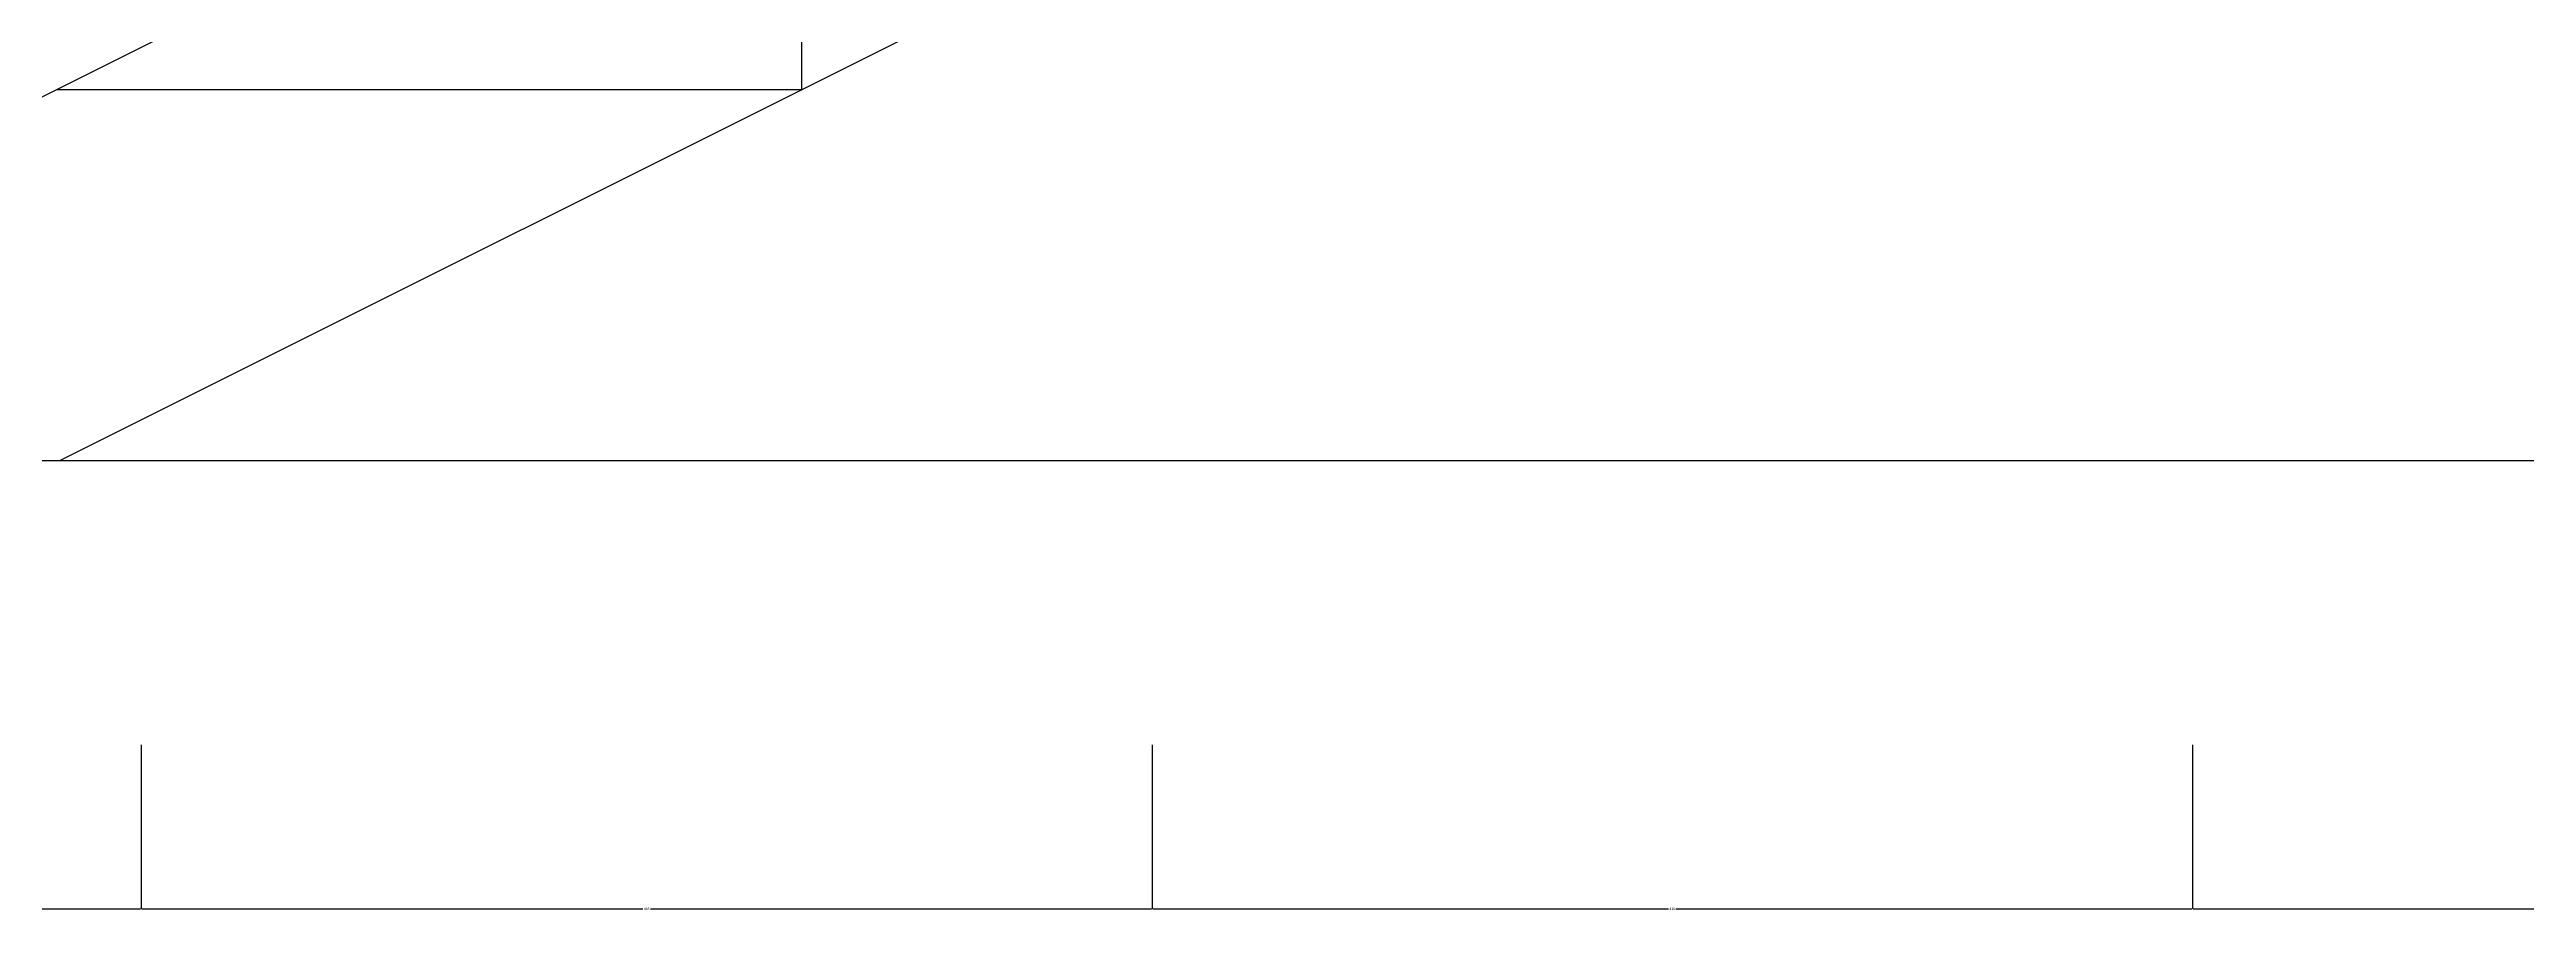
# Model space of a CAD drawing. Header units: metres. Extents: x 0 to 5136, y 0 to 4711.
# Drawn here: x 1263 to 2260, y 230 to 577 of the extents above; entities that cross this region are included whole.
import ezdxf

# ---------------------------------------------------------------- set-up
doc = ezdxf.new("R2010")
doc.units = ezdxf.units.M
for name, color, linetype in [('2', 2, 'Continuous'), ('3', 3, 'Continuous'), ('4', 4, 'Continuous'), ('DIM', 3, 'Continuous')]:
    doc.layers.add(name, color=color, linetype=linetype)
doc.dimstyles.get("Standard").update_dxf_attribs({"dimtxt": 2.5, "dimasz": 2.5, "dimexe": 1.25, "dimexo": 0.625, "dimtad": 1, "dimcen": 2.5, "dimazin": 3, "dimtfac": 1, "dimtmove": 0, "dimatfit": 3})

# ---------------------------------------------------------------- blocks, each defined once
blk = doc.blocks.new('*D7')
for p, q in [((2125.72, 296.48), (2125.72, 230.47)), ((2464.61, 296.48), (2464.61, 230.47)), ((2125.97, 230.47), (2293.665, 230.47)), ((2296.665, 230.47), (2464.36, 230.47))]:
    blk.add_line(p, q)
at = {"layer": 'Defpoints'}
for p in [(2125.72, 296.48), (2464.61, 296.48), (2125.72, 230.47)]:
    blk.add_point(p, dxfattribs=at)
at = {"layer": 'DIM', "insert": (2295.165, 230.47), "char_height": 1, "attachment_point": 5}
blk.add_mtext('340', dxfattribs=at)
blk = doc.blocks.new('*D8')
for p, q in [((967.13, 296.48), (967.13, 230.47)), ((1299.86, 296.48), (1299.86, 230.47)), ((967.38, 230.47), (1130.495, 230.47)), ((1136.495, 230.47), (1299.61, 230.47))]:
    blk.add_line(p, q)
at = {"layer": 'Defpoints'}
for p in [(967.13, 296.48), (1299.86, 296.48), (967.13, 230.47)]:
    blk.add_point(p, dxfattribs=at)
at = {"layer": 'DIM', "insert": (1133.495, 230.47), "char_height": 1, "attachment_point": 5}
blk.add_mtext('332,73', dxfattribs=at)
blk = doc.blocks.new('*D9')
for p, q in [((1706.84, 296.48), (1706.84, 230.47)), ((2125.72, 296.48), (2125.72, 230.47)), ((1707.09, 230.47), (1914.78, 230.47)), ((1917.78, 230.47), (2125.47, 230.47))]:
    blk.add_line(p, q)
at = {"layer": 'Defpoints'}
for p in [(1706.84, 296.48), (2125.72, 296.48), (1706.84, 230.47)]:
    blk.add_point(p, dxfattribs=at)
at = {"layer": 'DIM', "insert": (1916.28, 230.47), "char_height": 1, "attachment_point": 5}
blk.add_mtext('420', dxfattribs=at)
blk = doc.blocks.new('*D10')
for p, q in [((1299.86, 296.48), (1299.86, 230.47)), ((1706.84, 296.48), (1706.84, 230.47)), ((1300.11, 230.47), (1501.85, 230.47)), ((1504.85, 230.47), (1706.59, 230.47))]:
    blk.add_line(p, q)
at = {"layer": 'Defpoints'}
for p in [(1299.86, 296.48), (1706.84, 296.48), (1299.86, 230.47)]:
    blk.add_point(p, dxfattribs=at)
at = {"layer": 'DIM', "insert": (1503.35, 230.47), "char_height": 1, "attachment_point": 5}
blk.add_mtext('405', dxfattribs=at)

msp = doc.modelspace()

# ---------------------------------------------------------------- linework, layer by layer
at = {"layer": '2'}
msp.add_line((967.13, 411.06), (3328, 411.06), dxfattribs=at)
at = {"layer": '3'}
msp.add_line((1267.13, 411.06), (3328, 1441.5), dxfattribs=at)
msp.add_lwpolyline([(1265.81, 560.4), (1565.81, 560.4), (1565.81, 710.4), (1565.81, 710.4), (1865.81, 710.4), (1865.81, 860.4), (2165.81, 860.4), (2165.81, 1010.4), (2465.81, 1010.4), (2465.81, 1160.4), (2765.81, 1160.4), (2765.81, 1310.4), (3065.81, 1310.4), (3065.81, 1460.4), (3328, 1460.4)], dxfattribs=at)
at = {"layer": '4'}
msp.add_line((3328, 1591.5), (967.13, 411.06), dxfattribs=at)

# ---------------------------------------------------------------- dimensions: what is measured, and where the dimension line sits
at = {"layer": 'DIM'}
dim = msp.add_linear_dim(base=(967.13, 230.47), p1=(967.13, 296.48), p2=(1299.86, 296.48), dimstyle='Standard', dxfattribs=at)
dim.commit()
dim.dimension.update_dxf_attribs({"geometry": '*D8', "text_midpoint": (1133.495, 230.47)})
for base, p1, p2, text, picture, middle in [((1299.86, 230.47), (1299.86, 296.48), (1706.84, 296.48), '405', '*D10', (1503.35, 230.47)), ((1706.84, 230.47), (1706.84, 296.48), (2125.72, 296.48), '420', '*D9', (1916.28, 230.47)), ((2125.72, 230.47), (2125.72, 296.48), (2464.61, 296.48), '340', '*D7', (2295.165, 230.47))]:
    dim = msp.add_linear_dim(base=base, p1=p1, p2=p2, text=text, dimstyle='Standard', dxfattribs=at)
    dim.commit()
    dim.dimension.update_dxf_attribs({"geometry": picture, "text_midpoint": middle})

doc.saveas('drawing.dxf')
